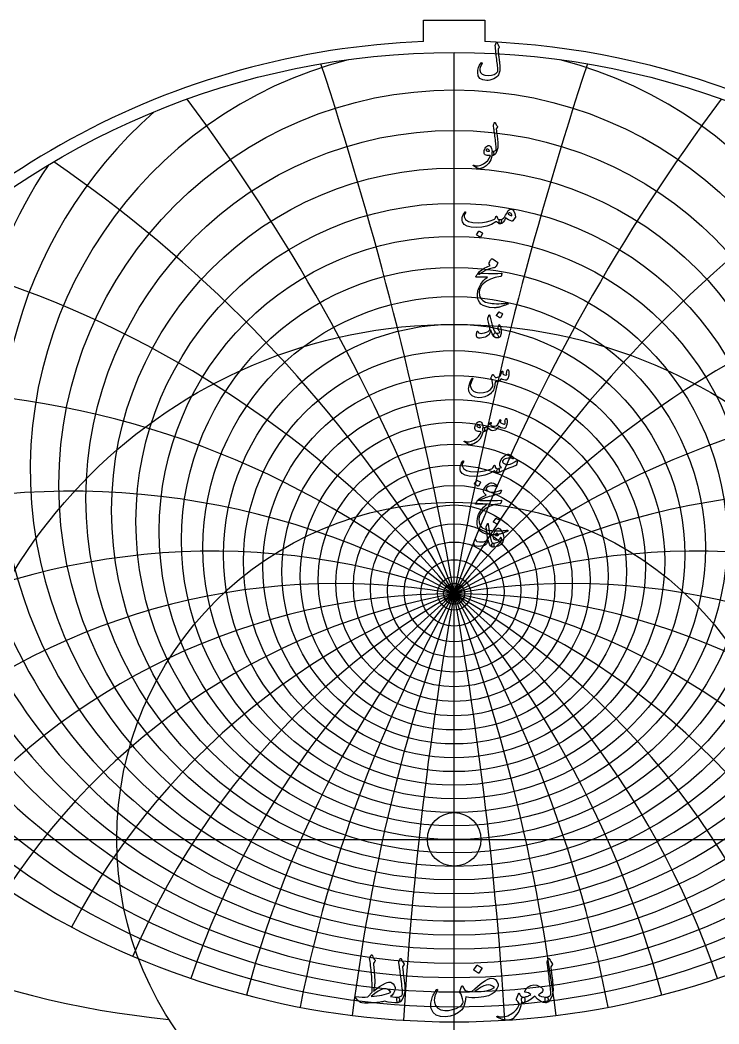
# Model space of a CAD drawing. Header units: millimetres. Extents: x -74 to 74, y -74 to 75.
# Drawn here: x -39.9 to 24.4, y -17 to 75.4 of the extents above; entities that cross this region are included whole.
import ezdxf

# ---------------------------------------------------------------- set-up
doc = ezdxf.new("R2010")
doc.units = ezdxf.units.MM
for name, color, linetype in [('CUT_INNER', 6, 'Continuous'), ('CUT_OUTER', 1, 'Continuous'), ('ENGRAVE', 7, 'Continuous'), ('ENGRAVE_FINE', 8, 'Continuous'), ('TEXT', 5, 'Continuous')]:
    doc.layers.add(name, color=color, linetype=linetype)

msp = doc.modelspace()

# ---------------------------------------------------------------- linework, layer by layer
at = {"layer": 'CUT_INNER'}
msp.add_circle((0, 0), 2.465, dxfattribs=at)
at = {"layer": 'CUT_OUTER'}
for points in [[(-2.8175, 75.4395), (2.8175, 75.4395), (2.8175, 73.4532)], [(-2.8175, 73.4532), (-2.8175, 75.4395)]]:
    msp.add_lwpolyline(points, dxfattribs=at)
for centre, radius, start, end in [((-0.0002, -0.0002), 73.5074, 145.195103, 87.803182), ((-0.0008, 0.0009), 73.5063, 92.196033, 145.195536)]:
    msp.add_arc(centre, radius, start, end, dxfattribs=at)
at = {"layer": 'ENGRAVE'}
for points in [[(0, -72.45), (0, 72.45)], [(-72.45, 0), (72.45, 0)]]:
    msp.add_lwpolyline(points, dxfattribs=at)
for centre, radius in [((0, 0), 72.45), ((0, 32.6357), 36.3681), ((0, 27.5781), 25.0927), ((0, 0), 47.425), ((0, 24.6472), 15.8575), ((0, 0), 31.0439), ((0, 23.1037), 7.6944), ((0, 22.6206), 0.966)]:
    msp.add_circle(centre, radius, dxfattribs=at)
for centre, radius, start, end in [((0, 41.4982), 51.5787, 168.321204, 11.678796), ((0, 58.565), 75.3591, 205.930897, 334.069103), ((0, -38.404), 61.0246, 39, 141), ((0, -38.404), 61.0246, 39, 141), ((-18.0679, 67.4302), 84.3944, 229.930345, 264.433471)]:
    msp.add_arc(centre, radius, start, end, dxfattribs=at)
at = {"layer": 'ENGRAVE_FINE'}
for centre, radius in [((0, 31.3947), 33.8802), ((0, 30.2818), 31.5237), ((0, 29.2825), 29.2825), ((0, 28.3847), 27.1428), ((0, 26.854), 23.1215), ((0, 26.2048), 21.2202), ((0, 25.6241), 19.3805), ((0, 25.1065), 17.5951), ((0, 24.2423), 14.1618), ((0, 23.8881), 12.5024), ((0, 23.5819), 10.8744), ((0, 23.3211), 9.2732), ((0, 22.9281), 6.134), ((0, 22.7928), 4.588), ((0, 22.6969), 3.0528), ((0, 22.6396), 1.5246)]:
    msp.add_circle(centre, radius, dxfattribs=at)
for centre, radius, start, end in [((0, 34.0218), 39.0063, 104.46207, 75.53793), ((-346.0876, -38.404), 351.4265, 3.549067, 18.208032), ((-346.0876, -38.404), 351.4265, 3.549067, 18.208032), ((346.0876, -38.404), 351.4265, 161.791968, 176.450933), ((346.0876, -38.404), 351.4265, 161.791968, 176.450933), ((-167.6636, -38.404), 178.4239, 7.145895, 36.6736), ((-167.6636, -38.404), 178.4239, 7.145895, 36.6736), ((167.6636, -38.404), 178.4239, 143.3264, 172.854105), ((167.6636, -38.404), 178.4239, 143.3264, 172.854105), ((0, 35.5735), 41.8171, 131.307855, 48.692145), ((0, 37.3156), 44.8269, 146.48771, 33.51229), ((-105.6977, -38.404), 122.0492, 10.840654, 55.662821), ((-105.6977, -38.404), 122.0492, 10.840654, 55.662821), ((105.6977, -38.404), 122.0492, 124.337179, 169.159346), ((105.6977, -38.404), 122.0492, 124.337179, 169.159346), ((0, 39.2781), 48.0678, 158.307565, 21.692435), ((-72.7263, -38.404), 94.9374, 14.688568, 75.445741), ((-72.7263, -38.404), 94.9374, 14.688568, 75.445741), ((72.7263, -38.404), 94.9374, 104.554259, 165.311432), ((72.7263, -38.404), 94.9374, 104.554259, 165.311432), ((0, 44.0214), 55.4072, 177.166321, 2.833679), ((-51.2057, -38.404), 79.6619, 18.753071, 96.251491), ((-51.2057, -38.404), 79.6619, 18.753071, 96.251491), ((0, 46.9054), 59.6129, 185.179056, 354.820944), ((51.2057, -38.404), 79.6619, 83.748509, 161.246929), ((51.2057, -38.404), 79.6619, 83.748509, 161.246929), ((0, 50.2231), 64.271, 192.562112, 347.437888), ((-35.2326, -38.404), 70.4651, 23.109812, 116.954145), ((-35.2326, -38.404), 70.4651, 23.109812, 116.954145), ((35.2326, -38.404), 70.4651, 63.045855, 156.890188), ((35.2326, -38.404), 70.4651, 63.045855, 156.890188), ((0, 54.0685), 69.4778, 199.448543, 340.551457), ((-22.2111, -38.404), 64.941, 27.851987, 126.345474), ((-22.2111, -38.404), 64.941, 27.851987, 126.345474), ((22.2111, -38.404), 64.941, 53.654526, 152.148013), ((22.2111, -38.404), 64.941, 53.654526, 152.148013), ((-10.7603, -38.404), 61.966, 33.097661, 134.238363), ((-10.7603, -38.404), 61.966, 33.097661, 134.238363), ((10.7603, -38.404), 61.966, 45.761637, 146.902339), ((10.7603, -38.404), 61.966, 45.761637, 146.902339), ((0, 115.0664), 140.816, 239.147014, 300.852986)]:
    msp.add_arc(centre, radius, start, end, dxfattribs=at)
at = {"layer": 'TEXT'}
for points in [[(3.8798, 73.3428), (3.8873, 73.3559), (3.8969, 73.3653), (3.9087, 73.3709), (3.9226, 73.3727), (3.9365, 73.3703), (3.9483, 73.3631), (3.958, 73.3511), (3.9655, 73.3342), (4.0054, 73.2359), (4.0479, 73.151), (4.0932, 73.0795), (4.1411, 73.0214), (4.1553, 73.0005), (4.1594, 72.9764), (4.1532, 72.9491), (4.1369, 72.9186), (4.1264, 72.9038), (4.1165, 72.8897), (4.1071, 72.876), (4.0983, 72.8629), (4.09, 72.8506), (4.0822, 72.8393), (4.075, 72.8291), (4.0683, 72.82), (4.0571, 72.8034), (4.049, 72.7836), (4.0442, 72.7606), (4.0426, 72.7343), (4.0477, 72.6603), (4.0544, 72.5795), (4.0627, 72.4921), (4.0726, 72.398), (4.0838, 72.2972), (4.0962, 72.1896), (4.1095, 72.0754), (4.124, 71.9545), (4.1402, 71.8339), (4.1545, 71.7205), (4.167, 71.6143), (4.1776, 71.5153), (4.1865, 71.4234), (4.1942, 71.3381), (4.2005, 71.2595), (4.2054, 71.1876), (4.211, 70.9747), (4.1936, 70.773), (4.1532, 70.5826), (4.0897, 70.4035), (4.0279, 70.2982), (3.9323, 70.201), (3.8029, 70.1118), (3.6398, 70.0307), (3.4631, 69.9635), (3.2971, 69.9161), (3.1417, 69.8885), (2.9971, 69.8807), (2.6351, 69.9305), (2.3759, 70.0671), (2.2195, 70.2905), (2.1659, 70.6006), (2.1846, 70.8317), (2.2452, 71.058), (2.3475, 71.2794), (2.4915, 71.4961), (2.5025, 71.5086), (2.514, 71.5164), (2.5261, 71.5194), (2.5387, 71.5175), (2.5521, 71.5124), (2.5622, 71.5057), (2.5692, 71.4974), (2.5729, 71.4875), (2.5756, 71.4728), (2.5751, 71.4586), (2.5713, 71.4449), (2.5644, 71.4318), (2.4661, 71.2403), (2.3983, 71.0772), (2.3611, 70.9425), (2.3544, 70.8362), (2.4259, 70.6073), (2.5804, 70.4474), (2.818, 70.3566), (3.1385, 70.3349), (3.4275, 70.3662), (3.673, 70.4388), (3.8752, 70.5526), (4.034, 70.7077), (4.0307, 70.7825), (4.0249, 70.87), (4.0168, 70.97), (4.0062, 71.0826), (3.9929, 71.2081), (3.9767, 71.3466), (3.9576, 71.4983), (3.9355, 71.6632), (3.9146, 71.8332), (3.8948, 72.0006), (3.876, 72.1653), (3.8584, 72.3273), (3.842, 72.4866), (3.8273, 72.6433), (3.8142, 72.7973), (3.8027, 72.9486), (3.7855, 73.0942), (3.7863, 73.1108), (3.7887, 73.1264), (3.7927, 73.1408), (3.7984, 73.1542)], [(3.6206, 65.7845), (3.6495, 65.8544), (3.672, 65.9098), (3.688, 65.9508), (3.6977, 65.9773), (3.7052, 65.9942), (3.7148, 66.0062), (3.7266, 66.0135), (3.7405, 66.0159), (3.7563, 66.0132), (3.7694, 66.0052), (3.7799, 65.9918), (3.7877, 65.973), (3.8233, 65.8812), (3.8659, 65.7984), (3.9154, 65.7248), (3.9719, 65.6602), (3.9877, 65.6396), (3.9922, 65.6163), (3.9856, 65.5904), (3.9676, 65.5617), (3.8733, 65.4289), (3.8798, 65.3694), (3.8862, 65.311), (3.8926, 65.2537), (3.8991, 65.1975), (3.9055, 65.1423), (3.9119, 65.0882), (3.9183, 65.0352), (3.9248, 64.9833), (3.9839, 64.5023), (4.0201, 64.1263), (4.0332, 63.8553), (4.0233, 63.6893), (3.9424, 63.388), (3.8369, 63.1655), (3.7068, 63.0217), (3.552, 62.9566), (3.5477, 62.9566), (3.5434, 62.9566), (3.5391, 62.9566), (3.5349, 62.9566), (3.5094, 62.9807), (3.4931, 63.0359), (3.4859, 63.1221), (3.4877, 63.2394), (3.4917, 63.2828), (3.5038, 63.3144), (3.5239, 63.3342), (3.552, 63.3422), (3.6607, 63.3639), (3.7512, 63.4033), (3.8235, 63.4603), (3.8776, 63.535), (3.874, 63.6248), (3.8675, 63.7268), (3.858, 63.8411), (3.8455, 63.9678), (3.8304, 64.1062), (3.8128, 64.2559), (3.7929, 64.4169), (3.7705, 64.5891), (3.7499, 64.7583), (3.7309, 64.9104), (3.7135, 65.0454), (3.6977, 65.1632), (3.684, 65.2639), (3.673, 65.3475), (3.6647, 65.4139), (3.6591, 65.4632), (3.6163, 65.7074), (3.6149, 65.7315), (3.6152, 65.7524), (3.6171, 65.77), (3.6206, 65.7845)], [(3.4663, 62.9095), (3.3659, 62.5568), (3.1974, 62.2614), (2.961, 62.0234), (2.6565, 61.8426), (2.6139, 61.8243), (2.5719, 61.8078), (2.5304, 61.7932), (2.4894, 61.7805), (2.4492, 61.7699), (2.4101, 61.7617), (2.3721, 61.756), (2.3351, 61.7526), (2.243, 61.7657), (2.1209, 61.8137), (1.9688, 61.8964), (1.7867, 62.014), (1.7672, 62.0309), (1.7556, 62.0472), (1.7522, 62.063), (1.7567, 62.0783), (1.7669, 62.09), (1.7803, 62.0954), (1.7969, 62.0943), (1.8167, 62.0868), (2.006, 62.0255), (2.2184, 62.0258), (2.4538, 62.0876), (2.7122, 62.2111), (2.9232, 62.3544), (3.0978, 62.5228), (3.236, 62.7164), (3.3378, 62.9352), (3.337, 62.943), (3.3346, 62.9491), (3.3305, 62.9537), (3.3249, 62.9566), (3.1774, 62.9652), (3.0518, 62.9823), (2.9481, 63.008), (2.8664, 63.0423), (2.8033, 63.0953), (2.7636, 63.1687), (2.7475, 63.2624), (2.755, 63.3765), (2.7575, 63.3916), (2.7604, 63.407), (2.7639, 63.4227), (2.7679, 63.4386), (2.7725, 63.4551), (2.7775, 63.4724), (2.7832, 63.4905), (2.7893, 63.5093), (2.8397, 63.6317), (2.9007, 63.7332), (2.9725, 63.8138), (3.055, 63.8735), (3.1393, 63.9062), (3.2167, 63.9057), (3.2872, 63.8719), (3.3506, 63.805), (3.4061, 63.7118), (3.4481, 63.6036), (3.4767, 63.4804), (3.492, 63.3422), (3.5004, 63.3424), (3.5086, 63.3428), (3.5165, 63.3434), (3.5241, 63.3444), (3.5318, 63.3453), (3.5397, 63.346), (3.5478, 63.3464), (3.5563, 63.3465), (3.5852, 63.3404), (3.6077, 63.3219), (3.6238, 63.2911), (3.6334, 63.248), (3.6374, 63.2006), (3.6366, 63.1526), (3.631, 63.1042), (3.6206, 63.0552), (3.6069, 63.012), (3.5916, 62.9813), (3.5748, 62.9628), (3.5563, 62.9566), (3.4749, 62.9566), (3.4743, 62.9489), (3.4727, 62.9384), (3.4701, 62.9253), (3.4663, 62.9095)], [(3.2606, 63.3894), (3.2157, 63.4678), (3.1664, 63.5233), (3.1128, 63.5557), (3.055, 63.565), (3.0204, 63.5559), (2.9896, 63.5415), (2.9626, 63.5217), (2.9393, 63.4965), (2.9318, 63.4831), (2.9307, 63.4686), (2.9361, 63.4531), (2.9479, 63.4365), (2.992, 63.3977), (3.056, 63.3712), (3.1399, 63.357), (3.2435, 63.3551), (3.2542, 63.3572), (3.2606, 63.3637), (3.2628, 63.3744), (3.2606, 63.3894)], [(0.9769, 57.767), (0.9922, 57.7836), (1.008, 57.7906), (1.0243, 57.7879), (1.0412, 57.7756), (1.054, 57.7595), (1.0583, 57.7413), (1.054, 57.7209), (1.0412, 57.6984), (0.9758, 57.5972), (0.9341, 57.5035), (0.9158, 57.4173), (0.9212, 57.3385), (1.0554, 57.0798), (1.3165, 56.8994), (1.7045, 56.7971), (2.2195, 56.773), (2.6016, 56.8011), (2.9682, 56.8597), (3.3193, 56.9489), (3.6548, 57.0686), (3.714, 57.1037), (3.763, 57.1575), (3.8018, 57.2301), (3.8305, 57.3214), (3.8401, 57.3474), (3.8562, 57.3653), (3.8787, 57.3752), (3.9076, 57.3771), (3.9282, 57.3683), (3.943, 57.3503), (3.9518, 57.3233), (3.9548, 57.2871), (3.9748, 57.1977), (4.0308, 57.1307), (4.1227, 57.0863), (4.2504, 57.0643), (4.2965, 57.0541), (4.3275, 57.0279), (4.3436, 56.9856), (4.3447, 56.9272), (4.3291, 56.8185), (4.3082, 56.7408), (4.282, 56.6942), (4.2504, 56.6787), (4.1564, 56.691), (4.0672, 56.728), (3.9829, 56.7896), (3.9033, 56.8758), (3.8966, 56.8793), (3.8851, 56.8769), (3.8688, 56.8686), (3.8476, 56.8544), (3.4481, 56.6294), (3.0121, 56.4687), (2.5397, 56.3723), (2.0309, 56.3402), (1.5607, 56.3723), (1.1954, 56.4687), (0.9351, 56.6294), (0.7798, 56.8544), (0.7445, 56.98), (0.7327, 57.1082), (0.7445, 57.2392), (0.7798, 57.3728), (0.8275, 57.4971), (0.8762, 57.6042), (0.926, 57.6942), (0.9769, 57.767)], [(5.2444, 58.0412), (5.3786, 57.9936), (5.4897, 57.8591), (5.5778, 57.6379), (5.6429, 57.33), (5.6453, 57.3077), (5.644, 57.2882), (5.6389, 57.2713), (5.6301, 57.2571), (5.3944, 56.9615), (5.3781, 56.9435), (5.3591, 56.9326), (5.3374, 56.9285), (5.313, 56.9315), (5.1529, 56.9861), (5.0024, 57.0557), (4.8615, 57.1404), (4.7303, 57.24), (4.6245, 56.9944), (4.5086, 56.819), (4.3824, 56.7138), (4.2461, 56.6787), (4.2309, 56.6843), (4.2151, 56.7012), (4.1987, 56.7293), (4.1818, 56.7687), (4.1559, 56.8661), (4.1465, 56.9443), (4.1537, 57.0033), (4.1776, 57.0429), (4.1915, 57.0523), (4.2076, 57.059), (4.2258, 57.063), (4.2461, 57.0643), (4.3436, 57.0809), (4.4389, 57.1264), (4.5321, 57.2009), (4.6232, 57.3043), (4.6631, 57.3642), (4.7228, 57.4628), (4.8023, 57.5999), (4.9017, 57.7756), (4.9793, 57.8918), (5.0623, 57.9748), (5.1507, 58.0246), (5.2444, 58.0412)], [(4.9359, 57.6213), (5.0163, 57.5544), (5.1073, 57.4992), (5.2091, 57.4558), (5.3216, 57.4242), (5.3154, 57.5086), (5.2926, 57.5774), (5.2533, 57.6307), (5.1973, 57.6685), (5.1328, 57.688), (5.0677, 57.6867), (5.0021, 57.6644), (4.9359, 57.6213)], [(2.2752, 55.9889), (2.2805, 55.9942), (2.288, 55.9974), (2.2977, 55.9985), (2.3094, 55.9974), (2.3927, 55.9637), (2.4712, 55.9224), (2.5448, 55.8737), (2.6137, 55.8175), (2.6203, 55.8089), (2.6233, 55.8003), (2.6225, 55.7918), (2.6179, 55.7832), (2.4166, 55.4576), (2.4091, 55.4498), (2.3994, 55.4479), (2.3876, 55.4519), (2.3737, 55.4618), (2.3617, 55.4704), (2.3426, 55.4833), (2.3167, 55.5004), (2.2837, 55.5218), (2.2433, 55.5475), (2.1948, 55.5775), (2.1383, 55.6118), (2.0738, 55.6504), (2.0652, 55.6568), (2.0609, 55.6632), (2.0609, 55.6697), (2.0652, 55.6761)], [(3.6163, 52.622), (3.2419, 52.5243), (2.9114, 52.3982), (2.6249, 52.2436), (2.3823, 52.0607), (2.3451, 52.0326), (2.3105, 52.0168), (2.2786, 52.0133), (2.2495, 52.0222), (2.2154, 52.0626), (2.2205, 52.1196), (2.2647, 52.1933), (2.348, 52.2835), (2.5448, 52.4469), (2.7711, 52.5942), (3.0269, 52.7254), (3.3121, 52.8405), (3.2306, 52.9605), (3.2154, 52.9905), (3.2082, 53.0205), (3.209, 53.0505), (3.2178, 53.0805), (3.2754, 53.1948), (3.3281, 53.2894), (3.3761, 53.3641), (3.4192, 53.419), (3.4468, 53.445), (3.4738, 53.4586), (3.5003, 53.4599), (3.5263, 53.449), (3.6771, 53.3638), (3.8037, 53.284), (3.9063, 53.2096), (3.9848, 53.1405), (4, 53.1182), (4.0072, 53.0901), (4.0064, 53.0561), (3.9976, 53.0162), (3.97, 52.9538), (3.9258, 52.878), (3.865, 52.7889), (3.7877, 52.6863), (3.7673, 52.671), (3.732, 52.6552), (3.6816, 52.6389), (3.6163, 52.622)], [(2.6051, 52.125), (3.1549, 52.1057), (3.6302, 52.1036), (4.0311, 52.1186), (4.3575, 52.1507), (4.3676, 52.1519), (4.3763, 52.1512), (4.3836, 52.1487), (4.3897, 52.1443), (4.3941, 52.1383), (4.3966, 52.1309), (4.3973, 52.1222), (4.3961, 52.1122), (4.3876, 52.0731), (4.3795, 52.0372), (4.3716, 52.0045), (4.3639, 51.975), (4.3566, 51.9488), (4.3495, 51.9258), (4.3427, 51.906), (4.3361, 51.8893), (4.3222, 51.8628), (4.3061, 51.8433), (4.2879, 51.8307), (4.2675, 51.8251), (3.7727, 51.7354), (3.342, 51.5948), (2.9757, 51.4033), (2.6736, 51.161), (2.521, 50.9866), (2.4101, 50.8021), (2.341, 50.6074), (2.3137, 50.4026), (2.34, 50.0809), (2.4444, 49.8188), (2.627, 49.6161), (2.8879, 49.4728), (3.0231, 49.4294), (3.1717, 49.3935), (3.3337, 49.3651), (3.5092, 49.3442), (3.6977, 49.3306), (3.8991, 49.3239), (4.1133, 49.3242), (4.3404, 49.3314), (4.4211, 49.3359), (4.5005, 49.341), (4.5786, 49.3467), (4.6553, 49.3528), (4.7301, 49.3595), (4.8026, 49.3667), (4.8726, 49.3745), (4.9402, 49.3828), (4.9609, 49.3839), (4.9756, 49.3785), (4.9844, 49.3667), (4.9874, 49.3485), (4.9858, 49.3274), (4.9809, 49.311), (4.9729, 49.2995), (4.9617, 49.2928), (4.8406, 49.2417), (4.726, 49.1954), (4.6178, 49.1538), (4.516, 49.1172), (4.421, 49.085), (4.3329, 49.0572), (4.2517, 49.0336), (4.1776, 49.0143), (4.1078, 49.0001), (4.0399, 48.9876), (3.9739, 48.9766), (3.9098, 48.9672), (3.8472, 48.96), (3.786, 48.9554), (3.7262, 48.9535), (3.6677, 48.9543), (3.2681, 48.9854), (2.935, 49.0529), (2.6683, 49.1568), (2.468, 49.2971), (2.321, 49.4725), (2.2184, 49.6774), (2.1603, 49.9117), (2.1466, 50.1755), (2.1887, 50.5027), (2.2891, 50.8203), (2.4479, 51.1283), (2.6651, 51.4266), (2.75, 51.5168), (2.8461, 51.6033), (2.9535, 51.6861), (3.0721, 51.7651), (2.0352, 51.7737), (2.0103, 51.7844), (1.9999, 51.8037), (2.0039, 51.8315), (2.0224, 51.8679), (2.0572, 51.9209), (2.0888, 51.9686), (2.1172, 52.0109), (2.1423, 52.0479), (2.1643, 52.0792), (2.183, 52.1047), (2.1986, 52.1242), (2.2109, 52.1379), (2.2387, 52.1403), (2.3137, 52.1389), (2.4358, 52.1338), (2.6051, 52.125)], [(3.2842, 48.1867), (3.3088, 48.0744), (3.3356, 47.9602), (3.3645, 47.8441), (3.3956, 47.7261), (3.4288, 47.6058), (3.4642, 47.4824), (3.5017, 47.3562), (3.5413, 47.227), (3.6214, 46.9945), (3.6945, 46.8199), (3.7606, 46.7032), (3.8198, 46.6443), (3.8715, 46.6092), (3.9237, 46.5596), (3.9764, 46.4956), (4.0297, 46.4172), (4.0801, 46.32), (4.094, 46.2468), (4.0715, 46.1978), (4.0126, 46.1729), (3.8222, 46.1922), (3.6538, 46.3186), (3.5073, 46.5521), (3.3828, 46.8928), (3.3801, 46.8984), (3.3763, 46.9024), (3.3715, 46.9048), (3.3656, 46.9056), (3.3613, 46.9048), (3.357, 46.9024), (3.3528, 46.8984), (3.3485, 46.8928), (3.3364, 46.8376), (3.3217, 46.7792), (3.3043, 46.7176), (3.2842, 46.6528), (3.2622, 46.5915), (3.2392, 46.5403), (3.2151, 46.4994), (3.1899, 46.4686), (3.0994, 46.3896), (2.9864, 46.3197), (2.8509, 46.2589), (2.6929, 46.2072), (2.5322, 46.1689), (2.393, 46.1526), (2.2752, 46.1582), (2.1788, 46.1858), (2.0963, 46.2549), (2.0588, 46.3765), (2.0663, 46.5505), (2.1188, 46.7771), (2.1239, 46.7846), (2.1306, 46.7899), (2.1389, 46.7931), (2.1488, 46.7942), (2.1605, 46.7929), (2.1702, 46.7889), (2.1777, 46.7822), (2.183, 46.7728), (2.2034, 46.7254), (2.2259, 46.686), (2.2505, 46.6547), (2.2773, 46.6314), (2.3609, 46.6003), (2.4744, 46.5928), (2.6179, 46.6089), (2.7915, 46.6485), (2.9765, 46.708), (3.1203, 46.7749), (3.2229, 46.8494), (3.2842, 46.9313), (3.2944, 47.0143), (3.2778, 47.1563), (3.2344, 47.3571), (3.1642, 47.6169), (3.1305, 47.7537), (3.1107, 47.8643), (3.1048, 47.9487), (3.1128, 48.0068), (3.1942, 48.2382), (3.2031, 48.2625), (3.2124, 48.2799), (3.2223, 48.2904), (3.2328, 48.2939), (3.2456, 48.2872), (3.2585, 48.2671), (3.2714, 48.2336), (3.2842, 48.1867)], [(4.1111, 48.5552), (4.1165, 48.5606), (4.124, 48.5638), (4.1336, 48.5649), (4.1454, 48.5638), (4.2287, 48.53), (4.3072, 48.4888), (4.3808, 48.4401), (4.4496, 48.3838), (4.4563, 48.3753), (4.4593, 48.3667), (4.4585, 48.3581), (4.4539, 48.3496), (4.2525, 48.0239), (4.245, 48.0162), (4.2354, 48.0143), (4.2236, 48.0183), (4.2097, 48.0282), (4.1976, 48.0368), (4.1786, 48.0496), (4.1527, 48.0668), (4.1197, 48.0882), (4.0793, 48.1139), (4.0308, 48.1439), (3.9743, 48.1782), (3.9098, 48.2167), (3.9012, 48.2232), (3.8969, 48.2296), (3.8969, 48.236), (3.9012, 48.2424)], [(4.1497, 46.8028), (4.1245, 46.8448), (4.1004, 46.881), (4.0774, 46.9112), (4.0554, 46.9356), (4.0396, 46.9565), (4.0308, 46.9806), (4.0289, 47.0079), (4.034, 47.0384), (4.124, 47.3641), (4.1366, 47.3925), (4.1529, 47.4005), (4.173, 47.3882), (4.1968, 47.3555), (4.2327, 47.2861), (4.2633, 47.2023), (4.2884, 47.104), (4.3082, 46.9913), (4.3198, 46.8831), (4.3243, 46.7771), (4.3219, 46.6732), (4.3125, 46.5714), (4.2973, 46.4828), (4.2772, 46.4054), (4.2523, 46.3392), (4.2225, 46.2843), (4.1859, 46.2436), (4.1358, 46.2115), (4.0723, 46.1879), (3.9955, 46.1729), (3.9167, 46.17), (3.8434, 46.1826), (3.7753, 46.2107), (3.7127, 46.2543), (3.6642, 46.3098), (3.6388, 46.3732), (3.6364, 46.4447), (3.657, 46.5243), (3.6899, 46.5894), (3.7287, 46.6303), (3.7735, 46.6472), (3.8241, 46.64), (3.9408, 46.6118), (4.0426, 46.6089), (4.1294, 46.6311), (4.2011, 46.6785), (4.2027, 46.6911), (4.1947, 46.716), (4.177, 46.7532), (4.1497, 46.8028)], [(4.8888, 43.2113), (4.8963, 43.23), (4.906, 43.2434), (4.9177, 43.2514), (4.9317, 43.2541), (4.9496, 43.252), (4.9649, 43.2455), (4.9775, 43.2348), (4.9874, 43.2198), (5.0117, 43.1663), (5.0291, 43.0999), (5.0396, 43.0206), (5.0431, 42.9285), (5.0337, 42.778), (5.0056, 42.635), (4.9587, 42.4995), (4.8931, 42.3715), (4.8706, 42.3407), (4.846, 42.3168), (4.8192, 42.3), (4.7903, 42.2901), (4.6856, 42.2834), (4.5728, 42.3018), (4.452, 42.3455), (4.3232, 42.4143), (4.2148, 42.2657), (4.0865, 42.1669), (3.9384, 42.1179), (3.7705, 42.1187), (3.765, 42.0283), (3.7571, 41.9414), (3.7468, 41.858), (3.7341, 41.778), (3.719, 41.7011), (3.7014, 41.6265), (3.6815, 41.5543), (3.6591, 41.4845), (3.6072, 41.3587), (3.537, 41.2425), (3.4486, 41.1359), (3.342, 41.0389), (3.0927, 40.8729), (2.829, 40.7561), (2.5507, 40.6887), (2.258, 40.6705), (1.9284, 40.7152), (1.6678, 40.8322), (1.4763, 41.0215), (1.354, 41.2832), (1.3374, 41.3774), (1.3347, 41.4888), (1.3459, 41.6174), (1.3711, 41.763), (1.4115, 41.9226), (1.4686, 42.0887), (1.5422, 42.2611), (1.6325, 42.44), (1.6397, 42.4513), (1.6485, 42.4593), (1.659, 42.4641), (1.671, 42.4657), (1.6831, 42.4647), (1.6935, 42.4614), (1.7024, 42.4561), (1.7096, 42.4486), (1.7144, 42.4376), (1.716, 42.4261), (1.7144, 42.414), (1.7096, 42.4015), (1.595, 42.1634), (1.5211, 41.9676), (1.4879, 41.8142), (1.4954, 41.7031), (1.6035, 41.458), (1.7739, 41.2799), (2.0063, 41.1688), (2.3009, 41.1246), (2.7127, 41.1509), (3.0614, 41.2553), (3.3469, 41.4379), (3.5691, 41.6988), (3.5683, 41.8707), (3.5402, 42.0523), (3.4848, 42.2435), (3.402, 42.4443), (3.3916, 42.4647), (3.386, 42.4829), (3.3852, 42.4989), (3.3892, 42.5129), (3.4122, 42.5607), (3.4342, 42.6055), (3.4551, 42.6474), (3.4749, 42.6864), (3.4936, 42.7219), (3.5113, 42.7533), (3.5279, 42.7808), (3.5434, 42.8042), (3.5523, 42.8141), (3.5616, 42.8181), (3.5715, 42.8163), (3.582, 42.8085), (3.5873, 42.8026), (3.5948, 42.7935), (3.6045, 42.7812), (3.6163, 42.7657), (3.6297, 42.7469), (3.6441, 42.725), (3.6597, 42.6998), (3.6763, 42.6714), (3.71, 42.6168), (3.7384, 42.5771), (3.7614, 42.5525), (3.7791, 42.5429), (3.8905, 42.5335), (4.0019, 42.5525), (4.1133, 42.5999), (4.2247, 42.6757), (4.2651, 42.726), (4.305, 42.8085), (4.3444, 42.9231), (4.3832, 43.0699), (4.387, 43.0838), (4.3939, 43.0956), (4.4041, 43.1052), (4.4175, 43.1127), (4.4301, 43.1175), (4.4421, 43.1191), (4.4537, 43.1175), (4.4646, 43.1127), (4.481, 43.0859), (4.4871, 43.0356), (4.4831, 42.9617), (4.4689, 42.8642), (4.5554, 42.8112), (4.6478, 42.7764), (4.7461, 42.7598), (4.8503, 42.7614), (4.8489, 42.7927), (4.8449, 42.8181), (4.8382, 42.8377), (4.8288, 42.8514), (4.8181, 42.8642), (4.8117, 42.8771), (4.8096, 42.8899), (4.8117, 42.9028)], [(2.6244, 37.4945), (2.5239, 37.1418), (2.3555, 36.8464), (2.119, 36.6084), (1.8146, 36.4276), (1.772, 36.4093), (1.7299, 36.3928), (1.6884, 36.3782), (1.6475, 36.3655), (1.6073, 36.3549), (1.5682, 36.3467), (1.5302, 36.341), (1.4932, 36.3376), (1.4011, 36.3508), (1.279, 36.3987), (1.1269, 36.4814), (0.9448, 36.599), (0.9252, 36.6159), (0.9137, 36.6322), (0.9102, 36.648), (0.9148, 36.6633), (0.925, 36.6751), (0.9383, 36.6804), (0.9549, 36.6793), (0.9748, 36.6718), (1.1641, 36.6105), (1.3765, 36.6108), (1.6118, 36.6726), (1.8703, 36.7961), (2.0813, 36.9394), (2.2559, 37.1078), (2.3941, 37.3014), (2.4958, 37.5202), (2.495, 37.528), (2.4926, 37.5341), (2.4886, 37.5387), (2.483, 37.5416), (2.3354, 37.5502), (2.2098, 37.5673), (2.1062, 37.5931), (2.0245, 37.6273), (1.9613, 37.6804), (1.9217, 37.7537), (1.9056, 37.8475), (1.9131, 37.9615), (1.9155, 37.9767), (1.9185, 37.9921), (1.9219, 38.0077), (1.926, 38.0237), (1.9305, 38.0401), (1.9356, 38.0574), (1.9412, 38.0755), (1.9474, 38.0944), (1.9977, 38.2167), (2.0588, 38.3182), (2.1306, 38.3988), (2.213, 38.4586), (2.2974, 38.4912), (2.3748, 38.4907), (2.4452, 38.4569), (2.5087, 38.39), (2.5641, 38.2968), (2.6062, 38.1886), (2.6348, 38.0654), (2.6501, 37.9273), (2.6585, 37.9274), (2.6667, 37.9278), (2.6746, 37.9285), (2.6822, 37.9294), (2.6898, 37.9303), (2.6977, 37.931), (2.7059, 37.9314), (2.7143, 37.9315), (2.7433, 37.9254), (2.7658, 37.9069), (2.7818, 37.8761), (2.7915, 37.833), (2.7955, 37.7856), (2.7947, 37.7377), (2.7891, 37.6892), (2.7786, 37.6402), (2.765, 37.5971), (2.7497, 37.5663), (2.7328, 37.5478), (2.7143, 37.5416), (2.6329, 37.5416), (2.6324, 37.5339), (2.6308, 37.5234), (2.6281, 37.5103), (2.6244, 37.4945)], [(2.4187, 37.9744), (2.3737, 38.0529), (2.3244, 38.1083), (2.2709, 38.1407), (2.213, 38.1501), (2.1785, 38.141), (2.1477, 38.1265), (2.1206, 38.1067), (2.0973, 38.0815), (2.0899, 38.0681), (2.0888, 38.0537), (2.0941, 38.0381), (2.1059, 38.0215), (2.1501, 37.9827), (2.2141, 37.9562), (2.2979, 37.942), (2.4016, 37.9401), (2.4123, 37.9423), (2.4187, 37.9487), (2.4208, 37.9594), (2.4187, 37.9744)], [(4.7881, 38.7628), (4.7975, 38.7692), (4.8085, 38.7671), (4.8211, 38.7563), (4.8353, 38.7371), (4.8505, 38.7044), (4.862, 38.6578), (4.8698, 38.5973), (4.8738, 38.5228), (4.8752, 38.4382), (4.8706, 38.3557), (4.8602, 38.2754), (4.8438, 38.1972), (4.7962, 38.0451), (4.7431, 37.9358), (4.6848, 37.8694), (4.621, 37.8458), (4.4703, 37.8547), (4.3307, 37.894), (4.2025, 37.9639), (4.0854, 38.0644), (4.0051, 37.9061), (3.9098, 37.7826), (3.7994, 37.694), (3.6741, 37.6402), (3.5426, 37.6284), (3.4095, 37.6616), (3.2748, 37.7398), (3.1385, 37.863), (3.0282, 37.7224), (2.92, 37.622), (2.814, 37.5617), (2.7101, 37.5416), (2.6892, 37.5534), (2.6694, 37.5888), (2.6506, 37.6477), (2.6329, 37.7302), (2.6265, 37.8116), (2.6372, 37.8716), (2.6651, 37.9101), (2.7101, 37.9273), (2.9077, 37.972), (3.0807, 38.059), (3.229, 38.1884), (3.3528, 38.36), (3.3595, 38.3694), (3.3667, 38.3761), (3.3745, 38.3801), (3.3828, 38.3814), (3.3929, 38.3804), (3.402, 38.3771), (3.4101, 38.3718), (3.417, 38.3643), (3.421, 38.3413), (3.4117, 38.3022), (3.3889, 38.247), (3.3528, 38.1758), (3.4002, 38.1209), (3.4738, 38.0804), (3.5737, 38.0545), (3.6998, 38.0429), (3.857, 38.0759), (3.9944, 38.1833), (4.112, 38.3651), (4.2097, 38.6214), (4.2145, 38.6345), (4.2204, 38.6439), (4.2274, 38.6495), (4.2354, 38.6514), (4.2475, 38.6503), (4.2579, 38.6471), (4.2667, 38.6417), (4.274, 38.6342), (4.2793, 38.6235), (4.2825, 38.6128), (4.2836, 38.6021), (4.2825, 38.5914), (4.2397, 38.4114), (4.2898, 38.367), (4.35, 38.3279), (4.4204, 38.2941), (4.5011, 38.2657), (4.5795, 38.2473), (4.6392, 38.2433), (4.6802, 38.2537), (4.7024, 38.2786), (4.7097, 38.3166), (4.7056, 38.3707), (4.6904, 38.4409), (4.6639, 38.5271), (4.6684, 38.5515), (4.6907, 38.5989), (4.7306, 38.6693), (4.7881, 38.7628)], [(5.8314, 34.8209), (5.7458, 34.4781), (5.7361, 34.4615), (5.72, 34.446), (5.6975, 34.4315), (5.6686, 34.4181), (5.6045, 34.3955), (5.5363, 34.3705), (5.4642, 34.343), (5.388, 34.3132), (5.3078, 34.2812), (5.2236, 34.2473), (5.1353, 34.2115), (5.0431, 34.1739), (4.0576, 33.7455), (4.0126, 33.7554), (3.9762, 33.7851), (3.9483, 33.8346), (3.929, 33.904), (3.9258, 33.9776), (3.9462, 34.04), (3.9901, 34.0912), (4.0576, 34.1311), (4.066, 34.135), (4.0828, 34.1423), (4.1078, 34.1532), (4.1411, 34.1675), (4.1825, 34.185), (4.2317, 34.2055), (4.2886, 34.229), (4.3532, 34.2553), (4.2699, 34.3408), (4.2172, 34.4342), (4.195, 34.5357), (4.2033, 34.6452), (4.2857, 34.9058), (4.4261, 35.1262), (4.6242, 35.3064), (4.8802, 35.4465), (4.9362, 35.4596), (5.0013, 35.4561), (5.0755, 35.436), (5.1588, 35.3993), (5.2452, 35.3493), (5.3248, 35.2933), (5.3974, 35.2314), (5.463, 35.1637), (5.4814, 35.1388), (5.4897, 35.1155), (5.4879, 35.0938), (5.4758, 35.0737), (5.4576, 35.0582), (5.4373, 35.0501), (5.4148, 35.0496), (5.3901, 35.0566), (5.2619, 35.097), (5.1255, 35.1155), (4.9812, 35.112), (4.8288, 35.0866), (4.6909, 35.0453), (4.5814, 34.9902), (4.5003, 34.9211), (4.4475, 34.838), (4.4421, 34.8011), (4.4561, 34.7588), (4.4893, 34.7111), (4.5418, 34.6581), (4.6017, 34.6099), (4.6617, 34.5724), (4.7217, 34.5456), (4.7817, 34.5295), (4.9614, 34.525), (5.1534, 34.5628), (5.3577, 34.6428), (5.5744, 34.7652), (5.5977, 34.7799), (5.6204, 34.7941), (5.6427, 34.8078), (5.6643, 34.8209), (5.6852, 34.8332), (5.705, 34.8445), (5.7238, 34.8546), (5.7415, 34.8638), (5.7905, 34.8868), (5.8218, 34.8873), (5.8355, 34.8654), (5.8314, 34.8209)], [(0.7884, 34.8338), (0.8036, 34.8504), (0.8194, 34.8573), (0.8358, 34.8546), (0.8527, 34.8423), (0.8655, 34.8263), (0.8698, 34.8081), (0.8655, 34.7877), (0.8527, 34.7652), (0.7873, 34.664), (0.7455, 34.5703), (0.7273, 34.484), (0.7327, 34.4053), (0.8668, 34.1466), (1.1279, 33.9661), (1.516, 33.8638), (2.0309, 33.8397), (2.4131, 33.8678), (2.7797, 33.9265), (3.1308, 34.0157), (3.4663, 34.1354), (3.5255, 34.1704), (3.5745, 34.2243), (3.6133, 34.2968), (3.642, 34.3882), (3.6516, 34.4141), (3.6677, 34.4321), (3.6902, 34.442), (3.7191, 34.4439), (3.7397, 34.435), (3.7544, 34.4171), (3.7633, 34.39), (3.7662, 34.3539), (3.7863, 34.2644), (3.8423, 34.1975), (3.9341, 34.153), (4.0619, 34.1311), (4.1079, 34.1209), (4.139, 34.0947), (4.1551, 34.0523), (4.1561, 33.994), (4.1406, 33.8852), (4.1197, 33.8076), (4.0935, 33.761), (4.0619, 33.7455), (3.9679, 33.7578), (3.8787, 33.7947), (3.7943, 33.8563), (3.7148, 33.9425), (3.7081, 33.946), (3.6966, 33.9436), (3.6803, 33.9353), (3.6591, 33.9211), (3.2596, 33.6962), (2.8236, 33.5355), (2.3512, 33.4391), (1.8424, 33.407), (1.3722, 33.4391), (1.0069, 33.5355), (0.7466, 33.6962), (0.5913, 33.9211), (0.5559, 34.0467), (0.5442, 34.175), (0.5559, 34.3059), (0.5913, 34.4396), (0.639, 34.5638), (0.6877, 34.6709), (0.7375, 34.7609), (0.7884, 34.8338)], [(2.0866, 33.0556), (2.092, 33.061), (2.0995, 33.0642), (2.1091, 33.0653), (2.1209, 33.0642), (2.2042, 33.0304), (2.2827, 32.9892), (2.3563, 32.9405), (2.4251, 32.8842), (2.4318, 32.8757), (2.4348, 32.8671), (2.434, 32.8585), (2.4294, 32.85), (2.228, 32.5243), (2.2205, 32.5166), (2.2109, 32.5147), (2.1991, 32.5187), (2.1852, 32.5286), (2.1731, 32.5372), (2.1541, 32.55), (2.1281, 32.5672), (2.0952, 32.5886), (2.0548, 32.6143), (2.0063, 32.6443), (1.9498, 32.6786), (1.8853, 32.7171), (1.8767, 32.7236), (1.8724, 32.73), (1.8724, 32.7364), (1.8767, 32.7428)], [(4.3468, 32.1499), (4.3503, 32.1196), (4.3307, 32.0631), (4.2882, 31.9804), (4.2225, 31.8714), (4.2086, 31.8537), (4.1926, 31.8393), (4.1743, 31.828), (4.154, 31.82), (3.8798, 31.7445), (3.6355, 31.6764), (3.4213, 31.6159), (3.2371, 31.5629), (3.0828, 31.5176), (2.9586, 31.4804), (2.8643, 31.4512), (2.8, 31.4301), (2.2816, 31.1987), (2.2452, 31.196), (2.2173, 31.2008), (2.198, 31.2132), (2.1873, 31.233), (2.1871, 31.2402), (2.1905, 31.249), (2.1978, 31.2595), (2.2088, 31.2715), (2.3143, 31.3706), (2.4723, 31.4751), (2.6827, 31.5849), (2.9457, 31.7), (2.8742, 31.7611), (2.814, 31.82), (2.765, 31.8768), (2.7272, 31.9314), (2.7039, 31.9911), (2.6983, 32.0631), (2.7103, 32.1475), (2.7401, 32.2442), (2.7883, 32.3449), (2.8557, 32.4455), (2.9425, 32.5462), (3.0485, 32.6469), (3.164, 32.734), (3.2746, 32.7937), (3.3803, 32.8261), (3.4813, 32.8312), (3.6181, 32.8036), (3.7416, 32.7465), (3.8517, 32.66), (3.9483, 32.5441), (3.9569, 32.5296), (3.9612, 32.5162), (3.9612, 32.5039), (3.9569, 32.4927), (3.9475, 32.4822), (3.9365, 32.4766), (3.924, 32.4758), (3.9098, 32.4798), (3.8467, 32.4999), (3.786, 32.5173), (3.7278, 32.532), (3.672, 32.5441), (3.6188, 32.5532), (3.5686, 32.5591), (3.5213, 32.5618), (3.477, 32.5612), (3.2925, 32.5395), (3.1375, 32.4873), (3.0119, 32.4046), (2.9157, 32.2913), (3.018, 32.1566), (3.1321, 32.0567), (3.258, 31.9916), (3.3956, 31.9614), (3.6005, 31.9592), (3.8209, 31.9914), (4.0568, 32.0578), (4.3082, 32.1585), (4.3187, 32.1612), (4.3286, 32.1606), (4.338, 32.1569), (4.3468, 32.1499)], [(2.5687, 31.2116), (3.1184, 31.1923), (3.5938, 31.1901), (3.9947, 31.2051), (4.3211, 31.2373), (4.3311, 31.2385), (4.3398, 31.2378), (4.3472, 31.2353), (4.3532, 31.2308), (4.3577, 31.2248), (4.3602, 31.2175), (4.3609, 31.2087), (4.3597, 31.1987), (4.3512, 31.1596), (4.3431, 31.1237), (4.3352, 31.0911), (4.3275, 31.0616), (4.3202, 31.0354), (4.3131, 31.0123), (4.3062, 30.9925), (4.2997, 30.9759), (4.2857, 30.9494), (4.2697, 30.9298), (4.2515, 30.9173), (4.2311, 30.9116), (3.7362, 30.8219), (3.3056, 30.6813), (2.9393, 30.4899), (2.6372, 30.2475), (2.4846, 30.0732), (2.3737, 29.8887), (2.3046, 29.694), (2.2773, 29.4891), (2.3035, 29.1675), (2.408, 28.9053), (2.5906, 28.7026), (2.8515, 28.5593), (2.9867, 28.516), (3.1353, 28.4801), (3.2973, 28.4517), (3.4727, 28.4308), (3.6613, 28.4171), (3.8626, 28.4105), (4.0769, 28.4107), (4.304, 28.4179), (4.3847, 28.4225), (4.4641, 28.4276), (4.5422, 28.4332), (4.6189, 28.4394), (4.6937, 28.4461), (4.7662, 28.4533), (4.8362, 28.4611), (4.9038, 28.4694), (4.9244, 28.4704), (4.9392, 28.4651), (4.948, 28.4533), (4.9509, 28.4351), (4.9493, 28.4139), (4.9445, 28.3976), (4.9365, 28.3861), (4.9252, 28.3794), (4.8042, 28.3282), (4.6896, 28.2819), (4.5814, 28.2404), (4.4796, 28.2037), (4.3846, 28.1716), (4.2965, 28.1437), (4.2153, 28.1202), (4.1411, 28.1009), (4.0714, 28.0867), (4.0035, 28.0741), (3.9375, 28.0631), (3.8733, 28.0538), (3.8108, 28.0465), (3.7496, 28.042), (3.6898, 28.0401), (3.6313, 28.0409), (3.2317, 28.072), (2.8986, 28.1394), (2.6319, 28.2433), (2.4316, 28.3837), (2.2845, 28.5591), (2.182, 28.7639), (2.1239, 28.9983), (2.1102, 29.262), (2.1522, 29.5893), (2.2527, 29.9069), (2.4115, 30.2148), (2.6286, 30.5132), (2.7135, 30.6034), (2.8097, 30.6899), (2.9171, 30.7726), (3.0357, 30.8516), (1.9988, 30.8602), (1.9739, 30.8709), (1.9635, 30.8902), (1.9675, 30.9181), (1.9859, 30.9545), (2.0208, 31.0075), (2.0524, 31.0552), (2.0807, 31.0975), (2.1059, 31.1344), (2.1279, 31.1658), (2.1466, 31.1912), (2.1622, 31.2108), (2.1745, 31.2244), (2.2023, 31.2268), (2.2773, 31.2255), (2.3994, 31.2204), (2.5687, 31.2116)], [(3.5649, 27.2864), (3.5959, 27.2715), (3.6206, 27.2479), (3.6388, 27.2157), (3.6505, 27.175), (3.6583, 27.1247), (3.6602, 27.0765), (3.6562, 27.0304), (3.6463, 26.9865), (3.6315, 26.949), (3.6131, 26.9222), (3.5908, 26.9062), (3.5649, 26.9008), (3.4366, 26.9364), (3.3303, 27.0262), (3.2459, 27.17), (3.1835, 27.3679), (3.1755, 27.402), (3.1685, 27.4316), (3.1626, 27.4566), (3.1578, 27.4771), (3.1541, 27.493), (3.1514, 27.5044), (3.1498, 27.5113), (3.1492, 27.5135), (3.1428, 27.5261), (3.1364, 27.5296), (3.13, 27.524), (3.1235, 27.5092), (3.0507, 27.3448), (2.9693, 27.2157), (2.8793, 27.122), (2.7808, 27.0636), (2.6378, 27.0187), (2.4701, 26.9908), (2.2778, 26.9801), (2.0609, 26.9865), (1.9161, 27.0312), (1.8371, 27.1397), (1.8239, 27.3119), (1.8767, 27.5478), (1.8887, 27.5762), (1.9035, 27.5971), (1.9209, 27.6105), (1.941, 27.6164), (1.9608, 27.6145), (1.9774, 27.6046), (1.9908, 27.5866), (2.0009, 27.5607), (2.0226, 27.5052), (2.0491, 27.4632), (2.0805, 27.4345), (2.1166, 27.4193), (2.3193, 27.3882), (2.5119, 27.385), (2.6943, 27.4096), (2.8664, 27.4621), (2.9412, 27.5012), (3.0025, 27.5542), (3.0504, 27.6212), (3.085, 27.7021), (3.0828, 27.7404), (3.0721, 27.8295), (3.0528, 27.9696), (3.025, 28.1605), (3.0108, 28.2627), (2.9982, 28.3549), (2.9872, 28.4373), (2.9779, 28.5097), (2.9698, 28.5717), (2.9629, 28.6227), (2.957, 28.6628), (2.9521, 28.6918), (2.9481, 28.7363), (2.9489, 28.7754), (2.9546, 28.8091), (2.965, 28.8375), (2.9816, 28.8727), (2.9971, 28.9055), (3.0116, 28.9359), (3.025, 28.9639), (3.037, 28.9895), (3.0475, 29.0126), (3.0563, 29.0334), (3.0635, 29.0517), (3.071, 29.0665), (3.0807, 29.0764), (3.0925, 29.0815), (3.1064, 29.0817), (3.1217, 29.0758), (3.1332, 29.0667), (3.1409, 29.0544), (3.145, 29.0389), (3.1711, 28.8197), (3.198, 28.612), (3.2257, 28.4159), (3.2542, 28.2312), (3.2833, 28.0581), (3.3126, 27.8965), (3.3422, 27.7464), (3.372, 27.6078), (3.4082, 27.4785), (3.4524, 27.3818), (3.5046, 27.3178), (3.5649, 27.2864)], [(4.0576, 28.6533), (4.087, 28.649), (4.1197, 28.6361), (4.1556, 28.6147), (4.1947, 28.5847), (4.3621, 28.4064), (4.4786, 28.2055), (4.5442, 27.9822), (4.5589, 27.7363), (4.5458, 27.6083), (4.5193, 27.4943), (4.4794, 27.3941), (4.4261, 27.3079), (4.2533, 27.1298), (4.0522, 27.0026), (3.8227, 26.9263), (3.5649, 26.9008), (3.5389, 26.907), (3.5166, 26.9255), (3.4982, 26.9563), (3.4834, 26.9994), (3.478, 27.0232), (3.4743, 27.0476), (3.4726, 27.0725), (3.4727, 27.0979), (3.4742, 27.1231), (3.4765, 27.1472), (3.4796, 27.1702), (3.4834, 27.1922), (3.495, 27.2302), (3.5124, 27.2586), (3.5357, 27.2773), (3.5649, 27.2864), (3.816, 27.3202), (4.034, 27.3829), (4.2188, 27.4744), (4.3704, 27.5949), (4.3631, 27.6552), (4.3543, 27.7031), (4.3439, 27.7387), (4.3318, 27.762), (4.3173, 27.7821), (4.304, 27.7953), (4.2916, 27.8014), (4.2804, 27.8006), (4.2726, 27.7979), (4.2665, 27.7942), (4.2619, 27.7894), (4.259, 27.7835), (4.2177, 27.6988), (4.1668, 27.6335), (4.1063, 27.5874), (4.0362, 27.5607), (3.8324, 27.5449), (3.6923, 27.6003), (3.616, 27.727), (3.6034, 27.9249), (3.6206, 28.0384), (3.6548, 28.1562), (3.7062, 28.2783), (3.7748, 28.4047), (3.8471, 28.5135), (3.9183, 28.5911), (3.9885, 28.6377), (4.0576, 28.6533)], [(3.8305, 29.5573), (3.8359, 29.5627), (3.8434, 29.5659), (3.853, 29.567), (3.8648, 29.5659), (3.9481, 29.5322), (4.0265, 29.4909), (4.1002, 29.4422), (4.169, 29.3859), (4.1757, 29.3774), (4.1786, 29.3688), (4.1778, 29.3602), (4.1733, 29.3517), (3.9719, 29.026), (3.9644, 29.0183), (3.9548, 29.0164), (3.943, 29.0204), (3.929, 29.0303), (3.917, 29.0389), (3.898, 29.0517), (3.872, 29.0689), (3.8391, 29.0903), (3.7986, 29.116), (3.7502, 29.146), (3.6937, 29.1803), (3.6291, 29.2188), (3.6206, 29.2253), (3.6163, 29.2317), (3.6163, 29.2381), (3.6206, 29.2445)], [(3.9162, 28.1905), (3.8736, 28.1785), (3.8401, 28.1466), (3.8158, 28.0949), (3.8005, 28.0234), (3.8008, 28.0122), (3.8016, 28.0041), (3.8029, 27.9993), (3.8048, 27.9977), (3.8479, 27.9873), (3.8916, 27.9816), (3.9357, 27.9808), (3.9805, 27.9848), (4.0198, 27.9932), (4.0522, 28.0052), (4.0777, 28.021), (4.0962, 28.0405), (4.0479, 28.1094), (4.0019, 28.1573), (3.958, 28.1844), (3.9162, 28.1905)], [(-6.4156, -14.8952), (-6.4941, -14.9224), (-6.587, -14.9467), (-6.6941, -14.9681), (-6.8155, -14.9867), (-6.9512, -15.0031), (-7.1011, -15.0181), (-7.2654, -15.0316), (-7.4439, -15.0438), (-7.9052, -15.0638), (-8.2551, -15.0666), (-8.4937, -15.0524), (-8.6208, -15.0209), (-8.749, -14.9335), (-8.8707, -14.8196), (-8.986, -14.6792), (-9.0949, -14.5125), (-9.106, -14.4857), (-9.1049, -14.4682), (-9.0917, -14.46), (-9.0664, -14.4611), (-8.7682, -14.5032), (-8.4794, -14.5211), (-8.1998, -14.5146), (-7.9295, -14.4839), (-7.5467, -14.0726), (-7.5398, -13.9655), (-7.536, -13.8441), (-7.5355, -13.7084), (-7.5382, -13.5584), (-7.5437, -13.3949), (-7.5517, -13.2185), (-7.5623, -13.0293), (-7.5753, -12.8272), (-7.5903, -12.6174), (-7.6067, -12.4108), (-7.6246, -12.2075), (-7.6439, -12.0074), (-7.6646, -11.8108), (-7.6867, -11.6182), (-7.7103, -11.4295), (-7.7353, -11.2447), (-7.7753, -10.9762), (-7.7579, -10.9287), (-7.7403, -10.8834), (-7.7222, -10.8402), (-7.7039, -10.7991), (-7.6855, -10.7602), (-7.6674, -10.7234), (-7.6498, -10.6888), (-7.6324, -10.6563), (-7.6228, -10.6438), (-7.611, -10.6348), (-7.5971, -10.6295), (-7.581, -10.6277), (-7.5621, -10.632), (-7.5453, -10.6448), (-7.5307, -10.6663), (-7.5182, -10.6963), (-7.4707, -10.8191), (-7.4196, -10.9248), (-7.365, -11.0133), (-7.3068, -11.0847), (-7.28, -11.1194), (-7.2682, -11.1547), (-7.2715, -11.1908), (-7.2897, -11.2276), (-7.3982, -11.3704), (-7.415, -11.3943), (-7.4253, -11.4204), (-7.4293, -11.4486), (-7.4268, -11.4789), (-7.3679, -12.1331), (-7.3282, -12.6387), (-7.3079, -12.9957), (-7.3068, -13.2042), (-7.3113, -13.2735), (-7.3189, -13.3499), (-7.3298, -13.4335), (-7.3439, -13.5242), (-7.3605, -13.622), (-7.3789, -13.727), (-7.3991, -13.8391), (-7.4211, -13.9583), (-7.1529, -13.742), (-6.8798, -13.5499), (-6.6016, -13.382), (-6.3185, -13.2385), (-6.1685, -13.1774), (-6.0385, -13.1428), (-5.9286, -13.1346), (-5.8386, -13.1528), (-5.724, -13.2128), (-5.6201, -13.3013), (-5.5269, -13.4185), (-5.4444, -13.5641), (-5.433, -13.5981), (-5.4273, -13.637), (-5.4273, -13.6809), (-5.433, -13.7298), (-5.4922, -13.9605), (-5.5844, -14.1611), (-5.7093, -14.3318), (-5.8672, -14.4725), (-5.6565, -14.5053), (-5.4701, -14.5239), (-5.308, -14.5282), (-5.1702, -14.5182), (-5.1334, -14.5203), (-5.1031, -14.5382), (-5.0791, -14.5718), (-5.0616, -14.621), (-5.0431, -14.7221), (-5.0388, -14.8081), (-5.0488, -14.8792), (-5.0731, -14.9352), (-5.1027, -14.9777), (-5.1288, -15.0081), (-5.1513, -15.0263), (-5.1702, -15.0324), (-5.458, -15.0409), (-5.7615, -15.0209), (-6.0807, -14.9724), (-6.4156, -14.8952)], [(-5.0845, -11.2618), (-5.0459, -11.1686), (-5.0159, -11.0947), (-4.9945, -11.0401), (-4.9817, -11.0048), (-4.9717, -10.9823), (-4.9588, -10.9662), (-4.9431, -10.9566), (-4.9245, -10.9533), (-4.9035, -10.9569), (-4.886, -10.9676), (-4.872, -10.9855), (-4.8617, -11.0105), (-4.8142, -11.1329), (-4.7574, -11.2433), (-4.6914, -11.3415), (-4.616, -11.4275), (-4.595, -11.455), (-4.5889, -11.4861), (-4.5978, -11.5207), (-4.6217, -11.5589), (-4.7474, -11.736), (-4.7389, -11.8153), (-4.7303, -11.8931), (-4.7217, -11.9695), (-4.7131, -12.0445), (-4.7046, -12.1181), (-4.696, -12.1902), (-4.6874, -12.2609), (-4.6789, -12.3302), (-4.6, -12.9714), (-4.5518, -13.4727), (-4.5343, -13.8341), (-4.5475, -14.0555), (-4.6553, -14.4571), (-4.796, -14.7539), (-4.9695, -14.9456), (-5.1759, -15.0324), (-5.1816, -15.0324), (-5.1873, -15.0324), (-5.193, -15.0324), (-5.1987, -15.0324), (-5.2327, -15.0002), (-5.2544, -14.9267), (-5.2641, -14.8117), (-5.2616, -14.6553), (-5.2562, -14.5975), (-5.2402, -14.5553), (-5.2134, -14.5289), (-5.1759, -14.5182), (-5.0309, -14.4893), (-4.9102, -14.4368), (-4.8138, -14.3607), (-4.7417, -14.2611), (-4.7465, -14.1415), (-4.7553, -14.0055), (-4.768, -13.853), (-4.7846, -13.6841), (-4.8047, -13.4995), (-4.8281, -13.2999), (-4.8547, -13.0853), (-4.8845, -12.8557), (-4.912, -12.6301), (-4.9374, -12.4273), (-4.9606, -12.2473), (-4.9817, -12.0902), (-4.9999, -11.956), (-5.0145, -11.8446), (-5.0256, -11.756), (-5.0331, -11.6903), (-5.0902, -11.3647), (-5.092, -11.3325), (-5.0916, -11.3047), (-5.0891, -11.2811), (-5.0845, -11.2618)], [(8.5579, -11.2618), (8.5965, -11.1686), (8.6265, -11.0947), (8.6479, -11.0401), (8.6608, -11.0048), (8.6708, -10.9823), (8.6836, -10.9662), (8.6993, -10.9566), (8.7179, -10.9533), (8.739, -10.9569), (8.7565, -10.9676), (8.7704, -10.9855), (8.7807, -11.0105), (8.8282, -11.1329), (8.885, -11.2433), (8.951, -11.3415), (9.0264, -11.4275), (9.0475, -11.455), (9.0535, -11.4861), (9.0446, -11.5207), (9.0207, -11.5589), (8.895, -11.736), (8.9036, -11.8153), (8.9121, -11.8931), (8.9207, -11.9695), (8.9293, -12.0445), (8.9378, -12.1181), (8.9464, -12.1902), (8.955, -12.2609), (8.9635, -12.3302), (9.0425, -12.9714), (9.0907, -13.4727), (9.1082, -13.8341), (9.0949, -14.0555), (8.9871, -14.4571), (8.8464, -14.7539), (8.6729, -14.9456), (8.4665, -15.0324), (8.4608, -15.0324), (8.4551, -15.0324), (8.4494, -15.0324), (8.4437, -15.0324), (8.4098, -15.0002), (8.388, -14.9267), (8.3783, -14.8117), (8.3808, -14.6553), (8.3862, -14.5975), (8.4023, -14.5553), (8.429, -14.5289), (8.4665, -14.5182), (8.6115, -14.4893), (8.7322, -14.4368), (8.8286, -14.3607), (8.9007, -14.2611), (8.8959, -14.1415), (8.8871, -14.0055), (8.8745, -13.853), (8.8579, -13.6841), (8.8377, -13.4995), (8.8143, -13.2999), (8.7877, -13.0853), (8.7579, -12.8557), (8.7304, -12.6301), (8.705, -12.4273), (8.6818, -12.2473), (8.6608, -12.0902), (8.6426, -11.956), (8.6279, -11.8446), (8.6168, -11.756), (8.6093, -11.6903), (8.5522, -11.3647), (8.5504, -11.3325), (8.5508, -11.3047), (8.5533, -11.2811), (8.5579, -11.2618)], [(2.0909, -11.5989), (2.0981, -11.5918), (2.1081, -11.5875), (2.1209, -11.586), (2.1366, -11.5875), (2.2477, -11.6325), (2.3523, -11.6875), (2.4505, -11.7524), (2.5422, -11.8274), (2.5512, -11.8388), (2.5551, -11.8503), (2.554, -11.8617), (2.548, -11.8731), (2.2794, -12.3073), (2.2695, -12.3177), (2.2566, -12.3202), (2.2409, -12.3148), (2.2223, -12.3016), (2.2063, -12.2902), (2.1809, -12.273), (2.1463, -12.2502), (2.1023, -12.2216), (2.0484, -12.1873), (1.9838, -12.1473), (1.9085, -12.1016), (1.8224, -12.0502), (1.811, -12.0417), (1.8053, -12.0331), (1.8053, -12.0245), (1.811, -12.0159)], [(3.4277, -12.7872), (3.627, -12.8165), (3.7962, -12.91), (3.9355, -13.0678), (4.0447, -13.2899), (4.0569, -13.3749), (4.0476, -13.4699), (4.0169, -13.5749), (3.9648, -13.6898), (3.9048, -13.8005), (3.8505, -13.8926), (3.8019, -13.9662), (3.7591, -14.0212), (3.5092, -14.2268), (3.1707, -14.3868), (2.7436, -14.5011), (2.228, -14.5696), (1.9178, -14.5846), (1.621, -14.5782), (1.3379, -14.5503), (1.0683, -14.5011), (1.0048, -14.9199), (0.9226, -15.2566), (0.8219, -15.5112), (0.7027, -15.6836), (0.3899, -15.9496), (0.0343, -16.1478), (-0.3642, -16.2781), (-0.8055, -16.3406), (-1.27, -16.3188), (-1.641, -16.1849), (-1.9185, -15.9389), (-2.1023, -15.5808), (-2.1181, -15.5253), (-2.1309, -15.4673), (-2.1409, -15.4067), (-2.1481, -15.3437), (-2.1516, -15.2785), (-2.1509, -15.2116), (-2.1459, -15.1429), (-2.1366, -15.0723), (-2.1166, -14.9476), (-2.0909, -14.8246), (-2.0595, -14.7033), (-2.0224, -14.5839), (-1.9799, -14.4666), (-1.9324, -14.3518), (-1.8799, -14.2395), (-1.8224, -14.1297), (-1.7969, -14.0851), (-1.7717, -14.0426), (-1.7469, -14.0022), (-1.7224, -13.964), (-1.6987, -13.928), (-1.676, -13.8941), (-1.6544, -13.8623), (-1.6339, -13.8326), (-1.6193, -13.8159), (-1.6039, -13.8055), (-1.5878, -13.8016), (-1.571, -13.8041), (-1.5532, -13.8109), (-1.5396, -13.8198), (-1.5303, -13.8309), (-1.5253, -13.8441), (-1.5239, -13.8591), (-1.5253, -13.8755), (-1.5296, -13.8933), (-1.5368, -13.9126), (-1.5785, -13.9758), (-1.6182, -14.0455), (-1.6557, -14.1215), (-1.691, -14.204), (-1.7653, -14.415), (-1.811, -14.6139), (-1.8281, -14.8006), (-1.8167, -14.9752), (-1.7099, -15.3069), (-1.5153, -15.5479), (-1.2329, -15.6983), (-0.8626, -15.7579), (-0.5049, -15.7411), (-0.1571, -15.6736), (0.1807, -15.5554), (0.5084, -15.3866), (0.6074, -15.3162), (0.6927, -15.2309), (0.7645, -15.1305), (0.8227, -15.0152), (0.8294, -14.9992), (0.8327, -14.9795), (0.8323, -14.9563), (0.8284, -14.9295), (0.778, -14.6739), (0.7127, -14.4496), (0.6323, -14.2568), (0.537, -14.0954), (0.5181, -14.0658), (0.507, -14.0397), (0.5038, -14.0172), (0.5084, -13.9983), (0.6855, -13.5299), (0.7109, -13.4945), (0.7355, -13.4799), (0.7595, -13.4859), (0.7827, -13.5127), (0.994, -13.8726), (1.1072, -13.9262), (1.2526, -13.9669), (1.43, -13.9948), (1.6396, -14.0097), (1.8885, -13.7673), (2.1381, -13.5427), (2.3884, -13.336), (2.6394, -13.1471), (2.8793, -12.9896), (3.0907, -12.8772), (3.2735, -12.8097), (3.4277, -12.7872)], [(-6.4099, -13.747), (-6.6937, -13.8173), (-6.9912, -13.9598), (-7.3022, -14.1744), (-7.6267, -14.4611), (-7.3663, -14.44), (-7.1161, -14.4111), (-6.8764, -14.3743), (-6.647, -14.3297), (-6.4283, -14.2775), (-6.2206, -14.2183), (-6.0241, -14.1519), (-5.8386, -14.0783), (-5.9557, -13.9141), (-6.09, -13.8041), (-6.2413, -13.7484), (-6.4099, -13.747)], [(3.7077, -13.6327), (3.5324, -13.4992), (3.3492, -13.4185), (3.1582, -13.3906), (2.9593, -13.4156), (2.7436, -13.4917), (2.4965, -13.617), (2.218, -13.7916), (1.9081, -14.0155), (2.4726, -14.0172), (2.9607, -13.954), (3.3724, -13.8259), (3.7077, -13.6327)], [(8.4665, -14.5182), (8.5501, -14.5307), (8.6065, -14.5682), (8.6358, -14.6307), (8.6379, -14.7181), (8.6101, -14.8535), (8.5722, -14.9509), (8.5244, -15.0106), (8.4665, -15.0324), (8.2034, -15.0084), (7.9395, -14.9024), (7.6749, -14.7142), (7.4096, -14.4439), (7.0751, -14.7035), (6.7912, -14.8881), (6.5581, -14.9977), (6.3756, -15.0324), (6.3153, -15.0188), (6.2656, -14.9781), (6.2267, -14.9102), (6.1985, -14.8153), (6.1903, -14.6896), (6.2171, -14.5982), (6.2788, -14.541), (6.3756, -14.5182), (6.4636, -14.5096), (6.5506, -14.4953), (6.6364, -14.4753), (6.7212, -14.4496), (6.805, -14.4179), (6.8876, -14.3797), (6.9692, -14.335), (7.0497, -14.284), (6.9508, -14.2033), (6.8312, -14.1383), (6.6909, -14.089), (6.5298, -14.0555), (6.5152, -14.0494), (6.5056, -14.0369), (6.5009, -14.018), (6.5013, -13.9926), (6.5284, -13.9051), (6.587, -13.8084), (6.677, -13.7023), (6.7984, -13.587), (7.0515, -13.4352), (7.3197, -13.3799), (7.6028, -13.421), (7.9009, -13.5584), (8.0273, -13.6463), (8.1152, -13.7327), (8.1645, -13.8177), (8.1752, -13.9012), (8.1437, -13.9912), (8.0666, -14.0897), (7.9438, -14.1968), (7.7753, -14.3125), (7.8956, -14.4025), (8.0509, -14.4668), (8.2412, -14.5053), (8.4665, -14.5182)], [(5.73, -14.6782), (5.9071, -14.2211), (5.9268, -14.1847), (5.9457, -14.1669), (5.9639, -14.1676), (5.9814, -14.1868), (6.0293, -14.2668), (6.0757, -14.3354), (6.1207, -14.3925), (6.1642, -14.4382), (6.2121, -14.4732), (6.2642, -14.4982), (6.3206, -14.5132), (6.3813, -14.5182), (6.4413, -14.5339), (6.4841, -14.581), (6.5099, -14.6596), (6.5184, -14.7696), (6.5099, -14.8803), (6.4841, -14.9609), (6.4413, -15.0116), (6.3813, -15.0324), (6.3353, -15.0345), (6.2885, -15.0352), (6.241, -15.0345), (6.1928, -15.0324), (6.1846, -15.0345), (6.1771, -15.0409), (6.1703, -15.0516), (6.1642, -15.0666), (6.1335, -15.3369), (6.0585, -15.5994), (5.9393, -15.8539), (5.7757, -16.1007), (5.5933, -16.3153), (5.4173, -16.4734), (5.2477, -16.5752), (5.0845, -16.6205), (4.9309, -16.6323), (4.7903, -16.6334), (4.6624, -16.6238), (4.5475, -16.6034), (4.4912, -16.5877), (4.4311, -16.5691), (4.367, -16.5477), (4.299, -16.5234), (4.2274, -16.4956), (4.1526, -16.4634), (4.0745, -16.427), (3.9933, -16.3863), (3.973, -16.377), (3.9576, -16.3663), (3.9473, -16.3542), (3.9419, -16.3406), (3.9383, -16.3224), (3.939, -16.3078), (3.944, -16.2967), (3.9533, -16.2892), (3.9655, -16.2824), (3.979, -16.2792), (3.994, -16.2796), (4.0105, -16.2835), (4.1904, -16.3199), (4.3589, -16.3378), (4.516, -16.337), (4.6617, -16.3178), (4.8058, -16.2797), (4.9467, -16.2285), (5.0843, -16.164), (5.2187, -16.0864), (5.3503, -15.9959), (5.4794, -15.8929), (5.606, -15.7774), (5.73, -15.6494), (5.8232, -15.5326), (5.8971, -15.4165), (5.9518, -15.3012), (5.9871, -15.1866), (5.9768, -15.1066), (5.9343, -15.0152), (5.8597, -14.9124), (5.7529, -14.7981), (5.7343, -14.7735), (5.7243, -14.7453), (5.7229, -14.7135), (5.73, -14.6782)]]:
    msp.add_lwpolyline(points, close=True, dxfattribs=at)

doc.saveas('drawing.dxf')
